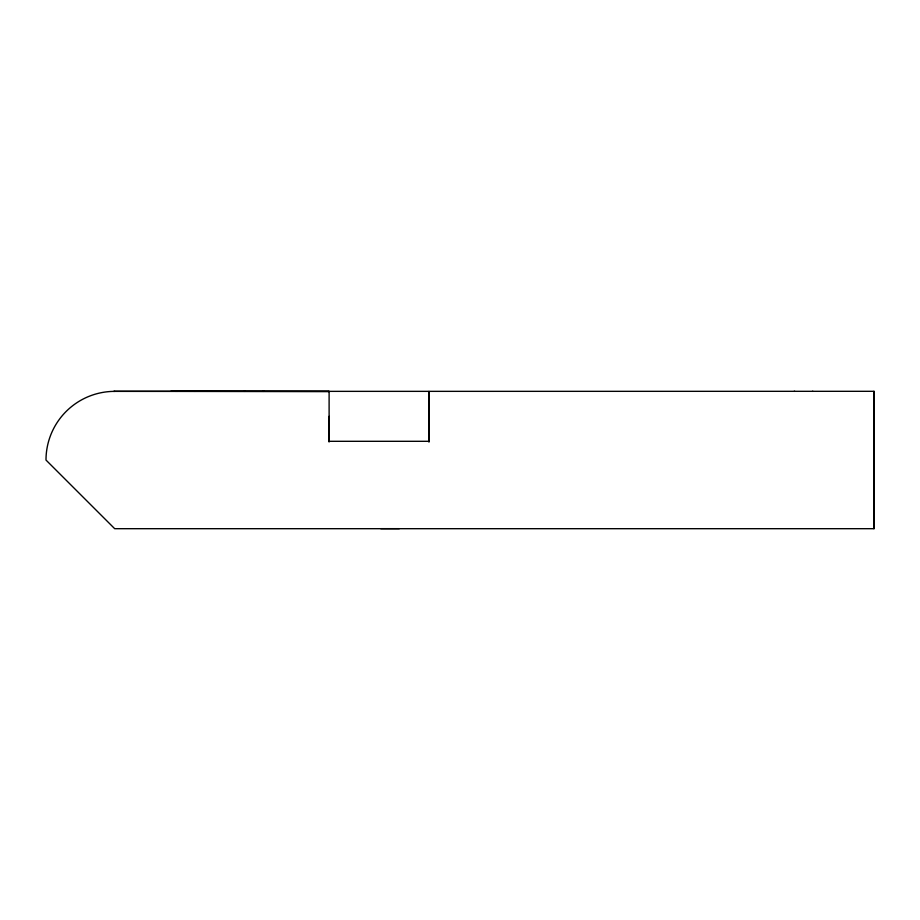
<?xml version="1.0" encoding="UTF-8"?>
<svg xmlns="http://www.w3.org/2000/svg" width="920" height="920" viewBox="0 0 920 920"><rect width="100%" height="100%" fill="white"/><g stroke="black" fill="none" stroke-linecap="round" stroke-linejoin="round"><path stroke-width="1.38" d="M329.096 442.025L329.096 416.357M114.678 391.368A68.689 68.689 0 0 0 46 460.058L114.689 528.689L874 528.689L873.988 391.31L113.608 391.379M175.214 391.322L177.87 391.322M193.947 391.322L195.488 391.322M244.26 391.322L245.122 391.322M262.878 391.322L263.959 391.322M794.155 391.322L794.742 391.322M812.475 391.322L812.9 391.322M170.879 391.31L329.118 391.448L114.678 391.31M380.799 528.666L399.326 528.666M428.961 442.152L428.961 391.448L428.984 441.301L329.118 441.301L329.107 391.391M873.988 391.31L874 528.689"/></g></svg>
